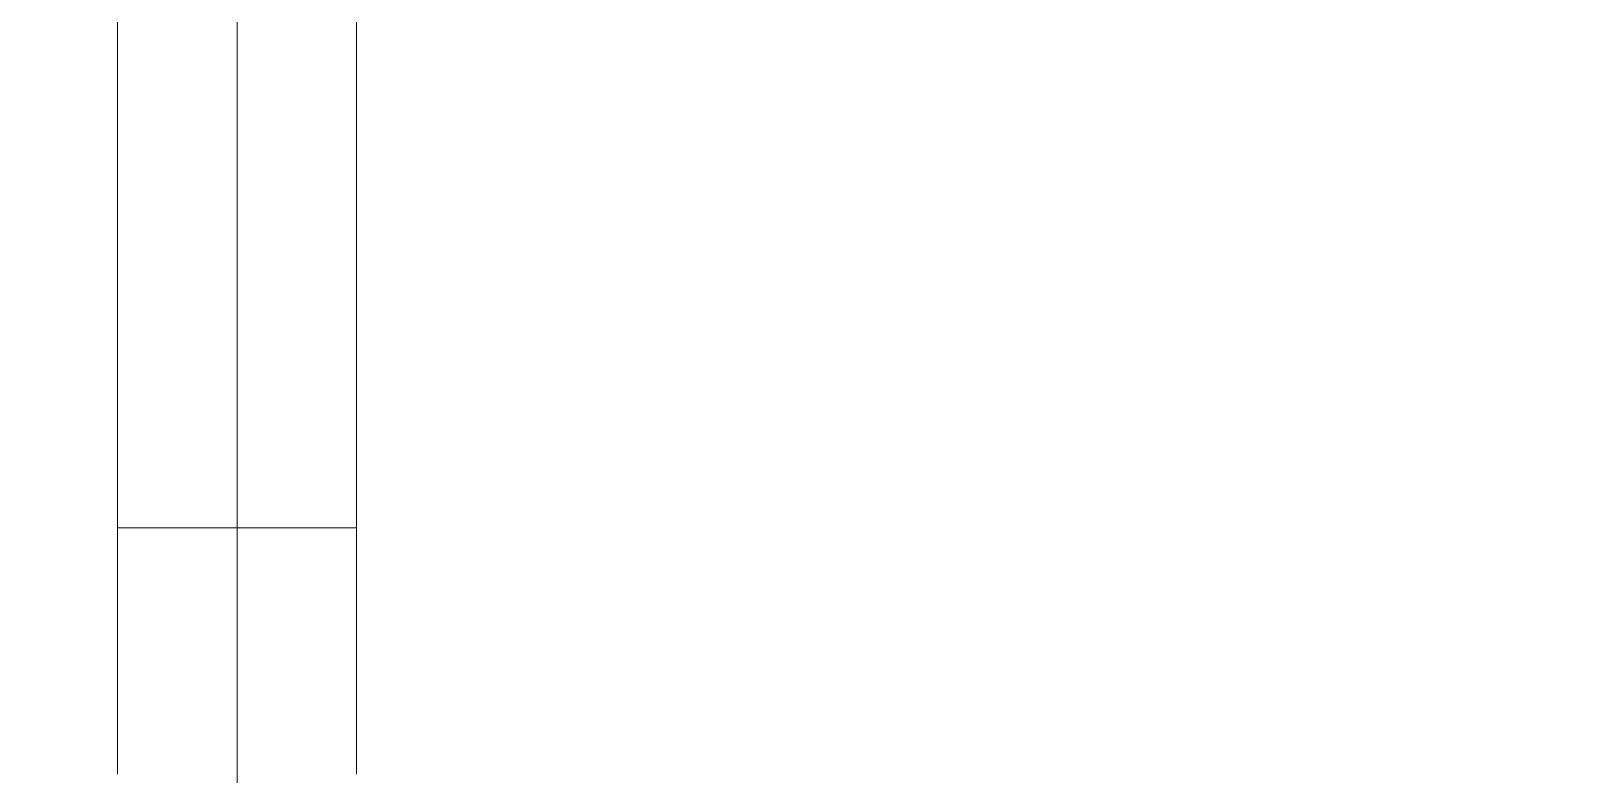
# Model space of a CAD drawing. Header units: millimetres. Extents: x -46169 to 237885, y -84465 to 18123.
# Drawn here: x 167534.9 to 167852.2, y -80503.3 to -80351.1 of the extents above; entities that cross this region are included whole.
import ezdxf

# ---------------------------------------------------------------- set-up
doc = ezdxf.new("R2010")
doc.units = ezdxf.units.MM
doc.header["$MEASUREMENT"] = 0
doc.linetypes.add('Wipeout_Contour', pattern=[1000, 0, -1000])
doc.layers.add('New_A-35-M_FFE_Fixed', color=7, linetype='Continuous')
doc.layers.add('New_A-35-M_FFE_Fixed_Pen_No__1', color=7, linetype='Continuous', lineweight=13)

# ---------------------------------------------------------------- blocks, each defined once
blk = doc.blocks.new('Section Elem_152_3', base_point=(129666.67, -84332.61))
at = {"color": 254, "linetype": 'Wipeout_Contour', "lineweight": 0, "ltscale": 1113843.632746182}
blk.add_wipeout([(167552.61, -80346.96), (167051.61, -80346.96), (167051.61, -80503.33), (167081.61, -80503.33), (167522.61, -80503.33), (167552.61, -80503.33)], dxfattribs=at).dxf.layer = 'New_A-35-M_FFE_Fixed'
at = {"color": 254, "linetype": 'Wipeout_Contour', "lineweight": 0, "ltscale": 743353.666045}
blk.add_wipeout([(167577.11, -80351.09), (167552.61, -80351.09), (167552.61, -80371.46), (167577.11, -80371.46)], dxfattribs=at).dxf.layer = 'New_A-35-M_FFE_Fixed'
at = {"color": 254, "linetype": 'Wipeout_Contour', "lineweight": 0, "ltscale": 743424.486834}
blk.add_wipeout([(167577.11, -80391.97), (167552.61, -80391.97), (167552.61, -80412.46), (167577.11, -80412.46)], dxfattribs=at).dxf.layer = 'New_A-35-M_FFE_Fixed'
at = {"color": 254, "linetype": 'Wipeout_Contour', "lineweight": 0, "ltscale": 743554.08401}
blk.add_wipeout([(167577.11, -80473.58), (167552.61, -80473.58), (167552.61, -80480.58), (167577.11, -80480.58)], dxfattribs=at).dxf.layer = 'New_A-35-M_FFE_Fixed'
at = {"color": 254, "linetype": 'Wipeout_Contour', "lineweight": 0, "ltscale": 743578.372874}
blk.add_wipeout([(167577.11, -80487.59), (167552.61, -80487.59), (167552.61, -80494.61), (167577.11, -80494.61)], dxfattribs=at).dxf.layer = 'New_A-35-M_FFE_Fixed'
at = {"color": 254, "linetype": 'Wipeout_Contour', "lineweight": 0, "ltscale": 743389.020322}
blk.add_wipeout([(167577.11, -80371.46), (167552.61, -80371.46), (167552.61, -80391.97), (167577.11, -80391.97)], dxfattribs=at).dxf.layer = 'New_A-35-M_FFE_Fixed'
at = {"color": 254, "linetype": 'Wipeout_Contour', "lineweight": 0, "ltscale": 743542.001838}
blk.add_wipeout([(167577.11, -80466.62), (167552.61, -80466.62), (167552.61, -80473.58), (167577.11, -80473.58)], dxfattribs=at).dxf.layer = 'New_A-35-M_FFE_Fixed'
at = {"color": 254, "linetype": 'Wipeout_Contour', "lineweight": 0, "ltscale": 743566.216505}
blk.add_wipeout([(167577.11, -80480.58), (167552.61, -80480.58), (167552.61, -80487.59), (167577.11, -80487.59)], dxfattribs=at).dxf.layer = 'New_A-35-M_FFE_Fixed'
at = {"color": 254, "linetype": 'Wipeout_Contour', "lineweight": 0, "ltscale": 743590.526633}
blk.add_wipeout([(167577.11, -80494.61), (167552.61, -80494.61), (167552.61, -80501.63), (167577.11, -80501.63)], dxfattribs=at).dxf.layer = 'New_A-35-M_FFE_Fixed'
at = {"color": 254, "linetype": 'Wipeout_Contour', "lineweight": 0, "ltscale": 743529.996309}
blk.add_wipeout([(167577.11, -80459.71), (167552.61, -80459.71), (167552.61, -80466.62), (167577.11, -80466.62)], dxfattribs=at).dxf.layer = 'New_A-35-M_FFE_Fixed'
at = {"color": 254, "linetype": 'Wipeout_Contour', "lineweight": 0, "ltscale": 929491.83721}
blk.add_wipeout([(167552.61, -80508.61), (167577.11, -80508.61), (167577.11, -80501.63), (167552.61, -80501.63), (167552.61, -80503.33)], dxfattribs=at).dxf.layer = 'New_A-35-M_FFE_Fixed'
at = {"color": 254, "linetype": 'Wipeout_Contour', "lineweight": 0, "ltscale": 743518.093572}
blk.add_wipeout([(167577.11, -80452.87), (167552.61, -80452.87), (167552.61, -80459.71), (167577.11, -80459.71)], dxfattribs=at).dxf.layer = 'New_A-35-M_FFE_Fixed'
at = {"color": 254, "linetype": 'Wipeout_Contour', "lineweight": 0, "ltscale": 743494.803572}
blk.add_wipeout([(167577.11, -80432.81), (167552.61, -80432.81), (167552.61, -80452.87), (167577.11, -80452.87)], dxfattribs=at).dxf.layer = 'New_A-35-M_FFE_Fixed'
at = {"layer": 'New_A-35-M_FFE_Fixed_Pen_No__1', "linetype": 'Continuous'}
blk.add_line((167552.61, -80452.87), (167577.11, -80452.87), dxfattribs=at)
at = {"color": 254, "linetype": 'Wipeout_Contour', "lineweight": 0, "ltscale": 743459.827155}
blk.add_wipeout([(167577.11, -80412.46), (167552.61, -80412.46), (167552.61, -80432.81), (167577.11, -80432.81)], dxfattribs=at).dxf.layer = 'New_A-35-M_FFE_Fixed'
at = {"layer": 'New_A-35-M_FFE_Fixed_Pen_No__1', "linetype": 'Continuous'}
blk.add_line((167552.61, -80503.33), (167552.61, -80346.96), dxfattribs=at)
blk = doc.blocks.new('Section Elem_153_3', base_point=(129666.67, -84332.61))
at = {"color": 254, "linetype": 'Wipeout_Contour', "lineweight": 0, "ltscale": 1116818.557601347}
blk.add_wipeout([(167601.61, -80346.96), (167601.61, -80503.33), (167631.61, -80503.33), (168072.61, -80503.33), (168102.61, -80503.33), (168102.61, -80346.96)], dxfattribs=at).dxf.layer = 'New_A-35-M_FFE_Fixed'
at = {"color": 254, "linetype": 'Wipeout_Contour', "lineweight": 0, "ltscale": 743442.031111}
blk.add_wipeout([(167577.11, -80371.46), (167601.61, -80371.46), (167601.61, -80351.09), (167577.11, -80351.09)], dxfattribs=at).dxf.layer = 'New_A-35-M_FFE_Fixed'
at = {"color": 254, "linetype": 'Wipeout_Contour', "lineweight": 0, "ltscale": 743512.843467}
blk.add_wipeout([(167601.61, -80391.97), (167577.11, -80391.97), (167577.11, -80412.46), (167601.61, -80412.46)], dxfattribs=at).dxf.layer = 'New_A-35-M_FFE_Fixed'
at = {"color": 254, "linetype": 'Wipeout_Contour', "lineweight": 0, "ltscale": 743642.425246}
blk.add_wipeout([(167577.11, -80480.58), (167601.61, -80480.58), (167601.61, -80473.58), (167577.11, -80473.58)], dxfattribs=at).dxf.layer = 'New_A-35-M_FFE_Fixed'
at = {"color": 254, "linetype": 'Wipeout_Contour', "lineweight": 0, "ltscale": 743666.711239}
blk.add_wipeout([(167577.11, -80494.61), (167601.61, -80494.61), (167601.61, -80487.59), (167577.11, -80487.59)], dxfattribs=at).dxf.layer = 'New_A-35-M_FFE_Fixed'
at = {"layer": 'New_A-35-M_FFE_Fixed_Pen_No__1', "linetype": 'Continuous'}
blk.add_line((167577.11, -80351.09), (167577.11, -80330.99), dxfattribs=at)
at = {"color": 254, "linetype": 'Wipeout_Contour', "lineweight": 0, "ltscale": 743477.381195}
blk.add_wipeout([(167577.11, -80371.46), (167577.11, -80391.97), (167601.61, -80391.97), (167601.61, -80371.46)], dxfattribs=at).dxf.layer = 'New_A-35-M_FFE_Fixed'
at = {"color": 254, "linetype": 'Wipeout_Contour', "lineweight": 0, "ltscale": 743630.344511}
blk.add_wipeout([(167577.11, -80473.58), (167601.61, -80473.58), (167601.61, -80466.62), (167577.11, -80466.62)], dxfattribs=at).dxf.layer = 'New_A-35-M_FFE_Fixed'
at = {"color": 254, "linetype": 'Wipeout_Contour', "lineweight": 0, "ltscale": 743654.556314}
blk.add_wipeout([(167577.11, -80480.58), (167577.11, -80487.59), (167601.61, -80487.59), (167601.61, -80480.58)], dxfattribs=at).dxf.layer = 'New_A-35-M_FFE_Fixed'
at = {"color": 254, "linetype": 'Wipeout_Contour', "lineweight": 0, "ltscale": 743678.863541}
blk.add_wipeout([(167577.11, -80494.61), (167577.11, -80501.63), (167601.61, -80501.63), (167601.61, -80494.61)], dxfattribs=at).dxf.layer = 'New_A-35-M_FFE_Fixed'
at = {"layer": 'New_A-35-M_FFE_Fixed_Pen_No__1', "linetype": 'Continuous'}
for p, q in [((167577.11, -80371.46), (167577.11, -80351.09)), ((167577.11, -80391.97), (167577.11, -80371.46)), ((167577.11, -80480.58), (167577.11, -80473.58)), ((167577.11, -80487.59), (167577.11, -80480.58)), ((167577.11, -80494.61), (167577.11, -80487.59))]:
    blk.add_line(p, q, dxfattribs=at)
at = {"color": 254, "linetype": 'Wipeout_Contour', "lineweight": 0, "ltscale": 743618.340405}
blk.add_wipeout([(167577.11, -80459.71), (167577.11, -80466.62), (167601.61, -80466.62), (167601.61, -80459.71)], dxfattribs=at).dxf.layer = 'New_A-35-M_FFE_Fixed'
at = {"color": 254, "linetype": 'Wipeout_Contour', "lineweight": 0, "ltscale": 743690.986759}
blk.add_wipeout([(167577.11, -80501.63), (167577.11, -80508.61), (167601.61, -80508.61), (167601.61, -80501.63)], dxfattribs=at).dxf.layer = 'New_A-35-M_FFE_Fixed'
at = {"layer": 'New_A-35-M_FFE_Fixed_Pen_No__1', "linetype": 'Continuous'}
for p, q in [((167577.11, -80473.58), (167577.11, -80466.62)), ((167577.11, -80501.63), (167577.11, -80494.61)), ((167577.11, -80508.61), (167577.11, -80501.63))]:
    blk.add_line(p, q, dxfattribs=at)
at = {"color": 254, "linetype": 'Wipeout_Contour', "lineweight": 0, "ltscale": 743606.439084}
blk.add_wipeout([(167577.11, -80452.87), (167577.11, -80459.71), (167601.61, -80459.71), (167601.61, -80452.87)], dxfattribs=at).dxf.layer = 'New_A-35-M_FFE_Fixed'
at = {"layer": 'New_A-35-M_FFE_Fixed_Pen_No__1', "linetype": 'Continuous'}
blk.add_line((167577.11, -80466.62), (167577.11, -80459.71), dxfattribs=at)
at = {"color": 254, "linetype": 'Wipeout_Contour', "lineweight": 0, "ltscale": 743583.151863}
blk.add_wipeout([(167577.11, -80452.87), (167601.61, -80452.87), (167601.61, -80432.81), (167577.11, -80432.81)], dxfattribs=at).dxf.layer = 'New_A-35-M_FFE_Fixed'
at = {"layer": 'New_A-35-M_FFE_Fixed_Pen_No__1', "linetype": 'Continuous'}
for p in [(167601.61, -80452.87), (167577.11, -80459.71)]:
    blk.add_line(p, (167577.11, -80452.87), dxfattribs=at)
at = {"color": 254, "linetype": 'Wipeout_Contour', "lineweight": 0, "ltscale": 743548.179589}
blk.add_wipeout([(167577.11, -80412.46), (167577.11, -80432.81), (167601.61, -80432.81), (167601.61, -80412.46)], dxfattribs=at).dxf.layer = 'New_A-35-M_FFE_Fixed'
at = {"layer": 'New_A-35-M_FFE_Fixed_Pen_No__1', "linetype": 'Continuous'}
for p, q in [((167601.61, -80503.33), (167601.61, -80346.96)), ((167577.11, -80412.46), (167577.11, -80391.97)), ((167577.11, -80432.81), (167577.11, -80412.46)), ((167577.11, -80452.87), (167577.11, -80432.81))]:
    blk.add_line(p, q, dxfattribs=at)

msp = doc.modelspace()

# ---------------------------------------------------------------- block references
at = {"layer": 'New_A-35-M_FFE_Fixed'}
msp.add_blockref('Section Elem_152_3', (129666.67, -84332.61), dxfattribs=at)

# ---------------------------------------------------------------- next in the draw order: block references
msp.add_blockref('Section Elem_153_3', (129666.67, -84332.61), dxfattribs=at)

doc.saveas('drawing.dxf')
